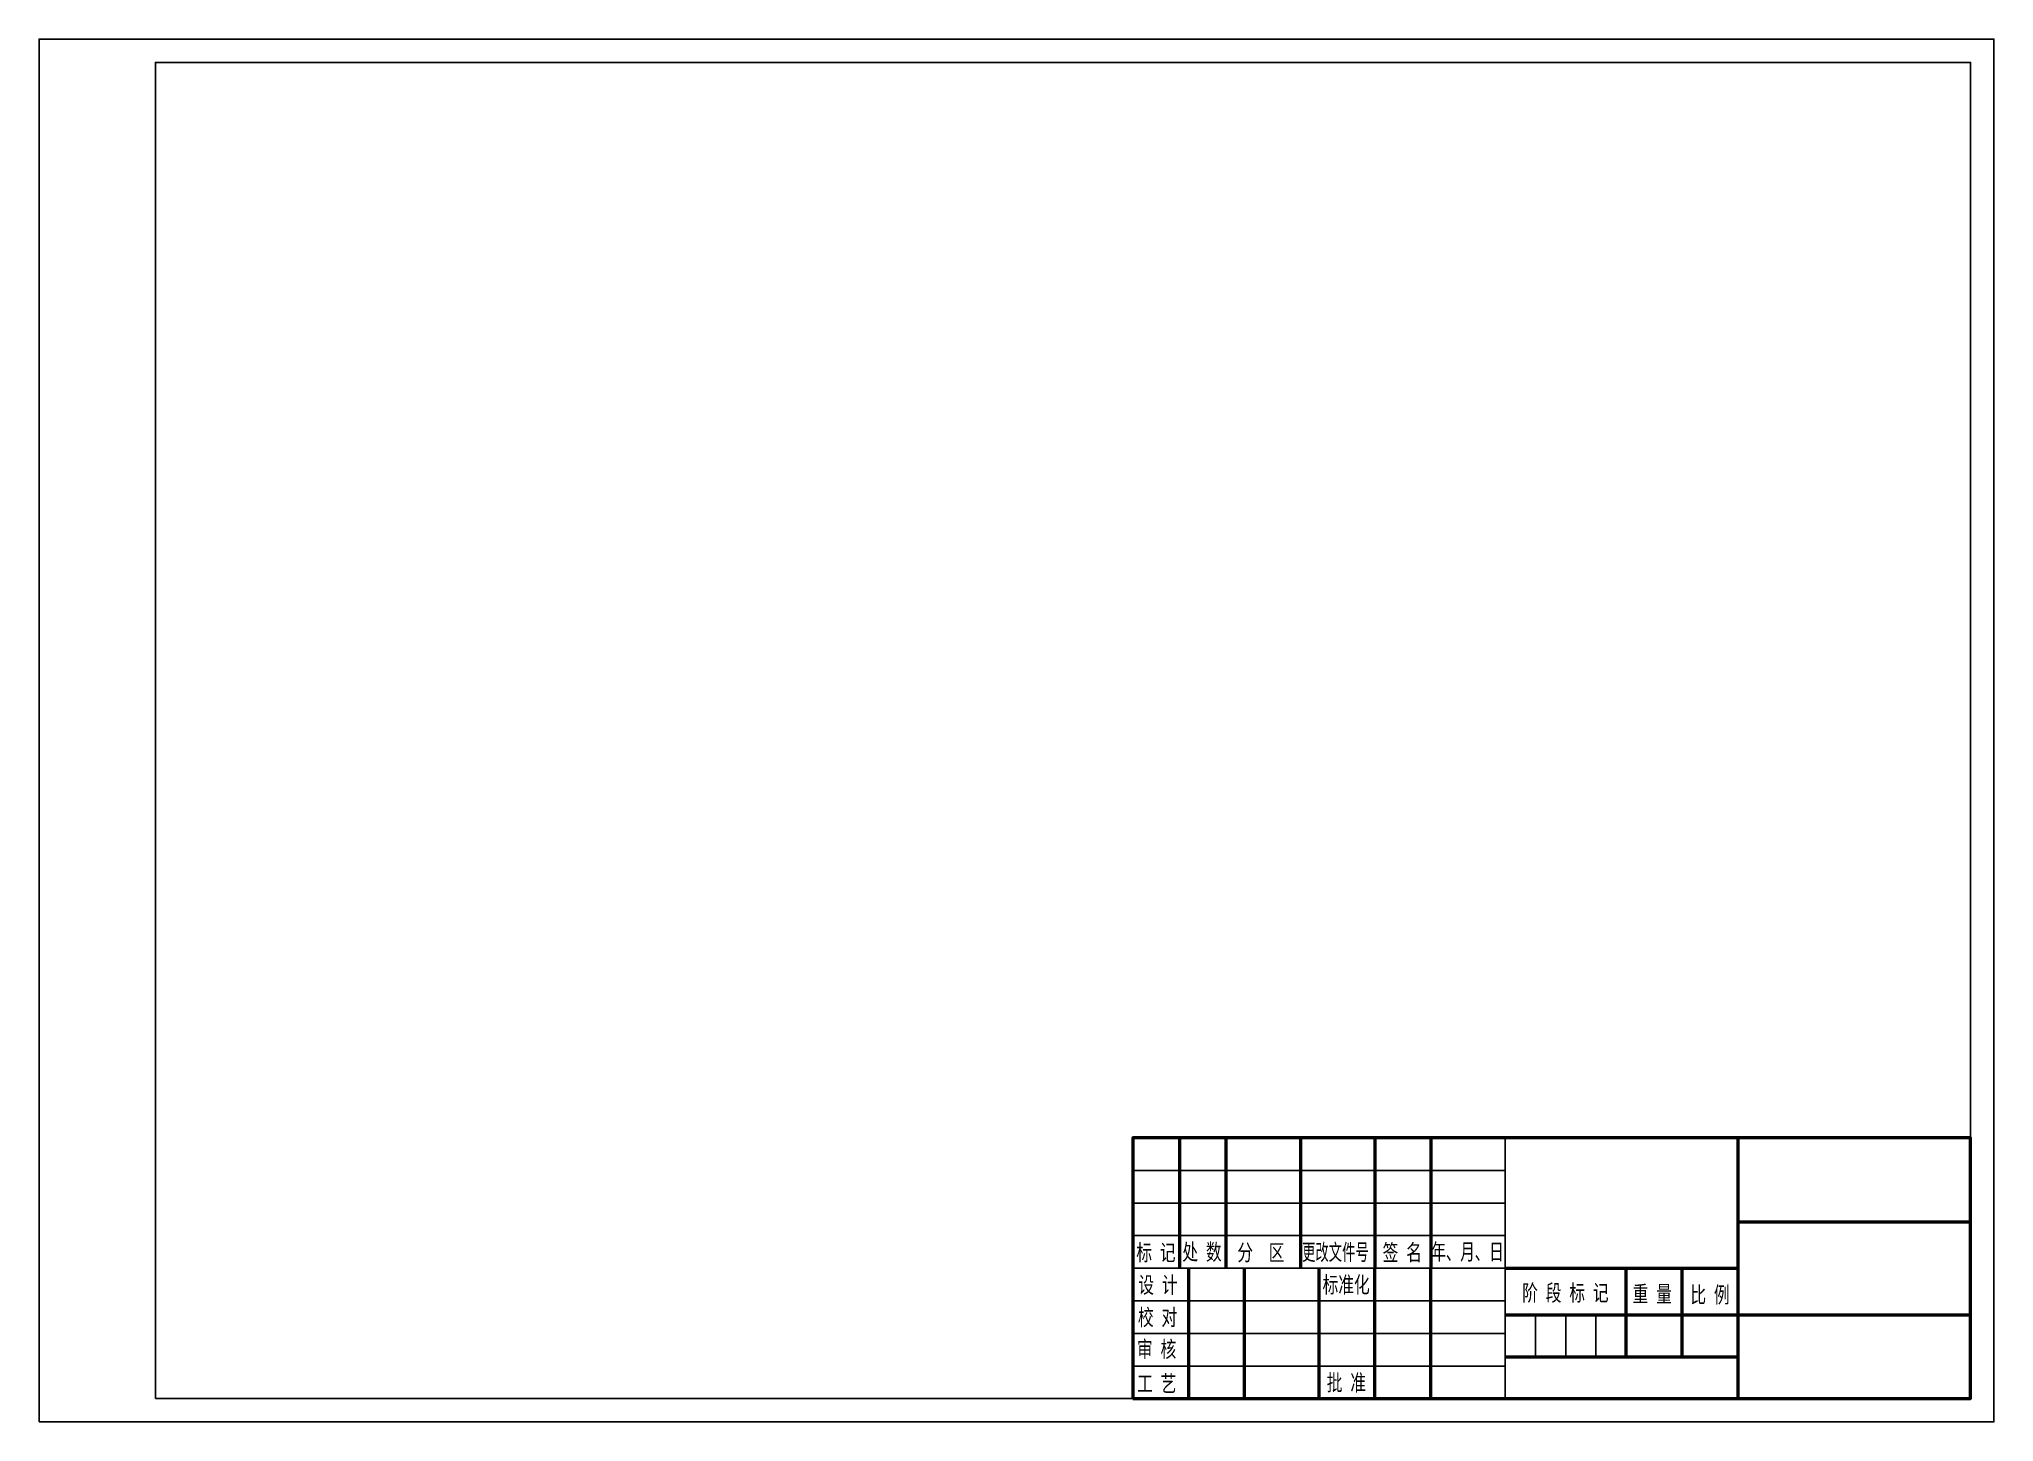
# Model space of a CAD drawing. Header units: millimetres. Extents: x 0 to 420, y 0 to 297.
import ezdxf

# ---------------------------------------------------------------- set-up
doc = ezdxf.new("R2010")
doc.units = ezdxf.units.MM
doc.layers.add('title', color=7, linetype='Continuous', lineweight=25)
doc.styles.get("Standard").update_dxf_attribs({"font": ''})
doc.styles.get('Standard').set_extended_font_data('SimSun')

msp = doc.modelspace()

# ---------------------------------------------------------------- linework, layer by layer
at = {"layer": 'title', "lineweight": 53}
for p, q in [((245, 61), (245, 33)), ((255, 61), (255, 33)), ((271, 61), (271, 33)), ((287, 61), (287, 33)), ((299, 61), (299, 33)), ((365, 61), (365, 5)), ((365, 43), (415, 43)), ((247, 5), (247, 33)), ((259, 5), (259, 33)), ((275, 5), (275, 33)), ((287, 5), (287, 33)), ((299, 5), (299, 33)), ((315, 33), (365, 33)), ((341, 14), (341, 33)), ((353, 14), (353, 33)), ((315, 23), (365, 23)), ((365, 23), (415, 23)), ((315, 14), (365, 14))]:
    msp.add_line(p, q, dxfattribs=at)
at = {"layer": 'title'}
for p, q in [((315, 61), (315, 33)), ((235, 54), (315, 54)), ((235, 47), (315, 47)), ((235, 40), (315, 40)), ((235, 33), (315, 33)), ((315, 5), (315, 33)), ((235, 26), (315, 26)), ((321.5, 14), (321.5, 23)), ((328, 14), (328, 23)), ((334.5, 14), (334.5, 23)), ((235, 19), (315, 19)), ((235, 12), (315, 12))]:
    msp.add_line(p, q, dxfattribs=at)
for points in [[(0, 0), (420, 0), (420, 297), (0, 297)], [(25, 5), (415, 5), (415, 292), (25, 292)]]:
    msp.add_lwpolyline(points, close=True, dxfattribs=at)
at = {"layer": 'title', "lineweight": 53}
msp.add_lwpolyline([(235, 5), (415, 5), (415, 61), (235, 61)], close=True, dxfattribs=at)

# ---------------------------------------------------------------- texts
at = {"layer": 'title'}
for s, width, p in [('标 记', 0.707, (235.74, 34.62)), ('处 数', 0.707, (245.64, 34.75)), ('分  区', 0.707, (257.45, 34.63)), ('更改文件号', 0.6, (271.36, 34.72)), ('签 名', 0.707, (288.67, 34.62)), ('年、月、日', 0.65, (299.15, 34.8)), ('设 计', 0.707, (236.17, 27.67)), ('标准化', 0.707, (275.76, 27.72)), ('阶 段 标 记', 0.707, (318.66, 25.97)), ('重 量', 0.707, (342.37, 25.73)), ('比 例', 0.707, (354.79, 25.56)), ('校 对', 0.707, (236.09, 20.72)), ('审 核', 0.707, (235.89, 13.88)), ('工 艺', 0.707, (235.9, 6.48)), ('批 准', 0.707, (276.65, 6.69))]:
    msp.add_text(s, height=3.5, dxfattribs=dict(at, width=width)).set_placement(p)

doc.saveas('drawing.dxf')
